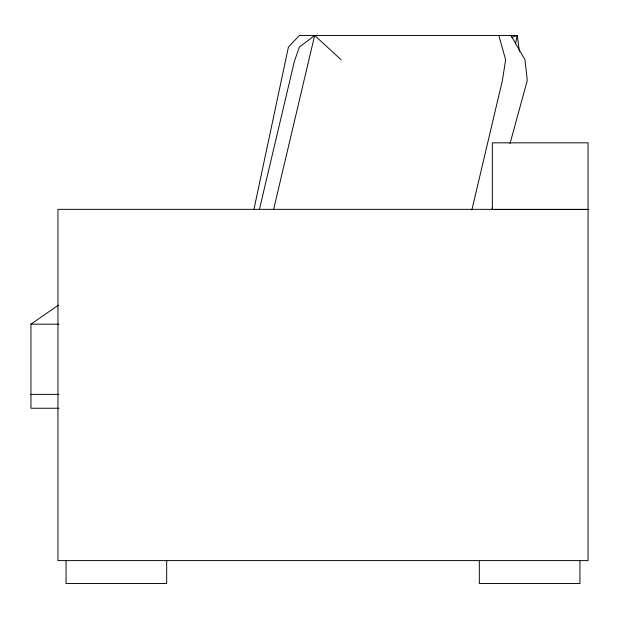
<?xml version="1.0" encoding="UTF-8"?>
<svg xmlns="http://www.w3.org/2000/svg" width="619" height="619" viewBox="0 0 619 619"><rect width="100%" height="100%" fill="white"/><g stroke="black" fill="none" stroke-linecap="round" stroke-linejoin="round"><path stroke-width="0.93" d="M253.976 209.222L288.408 47.106L299.395 35.461L517.244 35.461L519.426 51.392M515.441 43.949L517.244 35.461L511.828 37.295M259.384 209.562L294.35 61.413L299.356 47.106L314.669 35.461L341.185 59.826M273.629 209.354L314.669 35.461M471.856 209.895L502.396 80.501L505.638 59.826L498.829 35.461M491.966 209.624L492.469 207.76M509.986 143.67L527.249 80.501L525.02 59.826L510.969 35.461M58.944 408.246L30.95 408.246L30.95 324.163L58.418 305.152M588.05 209.346L57.946 209.346L57.946 560.605L588.05 560.605L588.05 142.834L492.337 142.834L492.337 209.524L588.05 209.524M30.95 324.163L58.944 324.163M30.95 394.365L58.944 394.365M579.941 560.605L579.941 583.539L479.323 583.539L479.323 560.605M166.673 560.605L166.673 583.539L66.055 583.539L66.055 560.605"/></g></svg>
